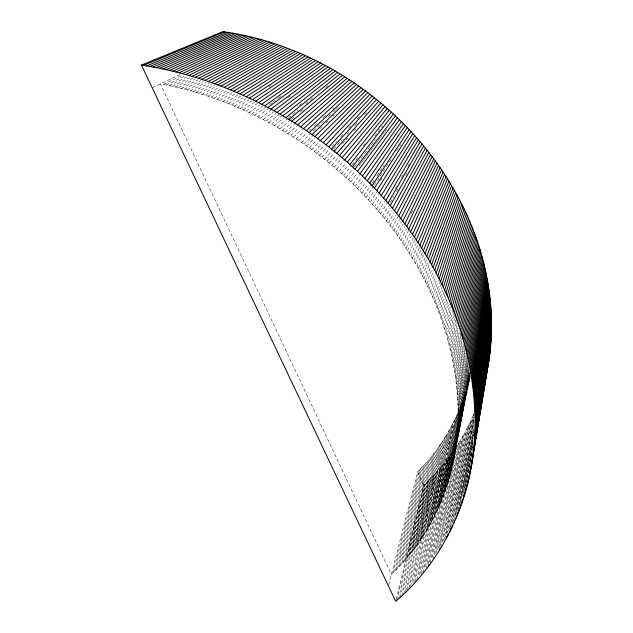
<?xml version="1.0" encoding="UTF-8"?>
<svg xmlns="http://www.w3.org/2000/svg" width="633" height="633" viewBox="0 0 633 633"><rect width="100%" height="100%" fill="white"/><g stroke="black" fill="none" stroke-linecap="round" stroke-linejoin="round"><path stroke-width="0.47" stroke-dasharray="3.17 2.37" d="M458.157 412.328C458.806 472.376 435.33 533.002 391.368 574.44L160.386 83.896C315.701 112.373 455.404 249.798 458.157 412.328L468.206 364.204M468.531 473.096L469.188 469.211M469.354 468.238L470.01 464.353M470.177 463.38L472.313 450.743M465.01 488.067L473.144 440.481M465.761 485.717L466.086 483.778M466.252 482.813L473.183 442.135M467.336 478.374L472.297 449.129M472.463 448.156L473.128 444.263M462.596 495.133L474.006 429.158M463.419 492.83L473.911 431.872M464.234 490.401L473.919 433.914M460.365 502.713L474.022 424.426M461.584 498.4L473.919 427.386M458.047 510.166L473.951 419.806M459.305 505.957L473.903 422.622M456.314 513.743L474.038 414.069M457.445 510.538L474.006 416.91M453.98 520.112L472.503 417.036L473.927 413.76M455.333 515.958L473.365 415.074M452.943 522.352L471.625 418.983L472.503 417.036M450.831 526.696L469.813 422.844L471.625 418.983M452.073 523.562L470.73 420.921M448.805 530.058L467.937 426.658L469.813 422.844M449.913 527.922L468.887 424.759M447.491 533.136L466.964 428.541L467.937 426.658M444.983 538.335L464.978 432.276L466.964 428.541M446.526 534.268L465.983 430.416M443.788 540.408L463.957 434.127L464.978 432.276M442.578 542.465L462.921 435.963L463.957 434.127M440.275 545.599L460.8 439.595L462.921 435.963M440.782 547.418L461.868 437.783M439.001 547.608L459.716 441.391L460.8 439.595M437.72 549.602L458.609 443.171L459.716 441.391M436.216 552.546L457.493 444.944L458.609 443.171M432.956 559.374L469.947 374.76M450.071 475.011L470.05 375.021M450.68 472.732L469.947 376.231M451.258 470.438L470.05 376.279M452.35 465.825L470.382 375.424M434.879 554.532L456.361 446.7L457.493 444.944M432.363 557.436L469.828 372.212M447.444 484.016L470.002 372.513M448.132 481.784L466.893 388.559L469.947 377.181M448.805 479.537L469.963 373.763M457.738 427.362L469.116 371.531M430.195 563.22L463.696 398.339L466.893 388.559M445.236 490.63L469.156 372.837M445.996 488.439L465.033 394.454M457.398 432.299L469.441 372.853M442 499.279L461.568 404.083L463.696 398.339M457.975 422.385L469.085 368.271M429.38 562.239L451.653 453.584L456.361 446.7M442.839 497.134L462.296 402.177M457.873 424.878L469.243 369.245M443.662 494.982L463.008 400.262M440.251 503.52L468.436 367.504M427.955 564.114L450.443 455.277L451.653 453.584M441.138 501.407L461.568 404.083M458.063 419.885L468.768 367.9M437.49 509.787L457.651 413.436L460.816 405.975M438.432 507.713L458.474 411.592M425.914 568.861L449.216 456.947L450.443 455.277M439.349 505.625L468.396 365.573M435.544 513.893L455.966 417.107L457.651 413.436M458.094 407.264L467.676 361.854M436.525 511.844L456.82 415.28M425.265 566.844L447.966 458.609L449.216 456.947M458.142 409.804L467.803 363.777M434.539 515.919L455.103 418.919L455.966 417.107M458.031 404.716L467.423 360.454M422.971 572.548L446.708 460.254L447.966 458.609M432.474 519.938L453.315 422.512L455.103 418.919M457.936 402.161L466.932 359.995M421.475 574.36L454.217 420.723M419.062 575.033L442.839 465.097L446.708 460.254M457.675 397.041L466.402 356.648M430.329 523.902L451.464 426.064L453.315 422.512M431.413 521.932L452.397 424.292M420.581 573.261L444.144 463.498M457.817 399.605L466.94 357.115M416.886 579.686L441.517 466.687L442.839 465.097M457.501 394.47L466.038 355.2M429.229 525.865L450.514 427.821L451.464 426.064M415.319 581.434L440.188 468.262L441.517 466.687M426.974 529.742L448.56 431.295L450.514 427.821M457.303 391.89L465.761 353.293M428.114 527.811L449.541 429.562M413.745 583.159L446.542 434.729L448.56 431.295M457.081 389.303L465.35 351.837M425.819 531.657L447.563 433.019M412.787 581.98L437.474 471.363L440.188 468.262M423.453 535.439L445.513 436.422L446.542 434.729M456.836 386.716L464.915 350.358M410.532 586.554L436.097 472.891L437.474 471.363M422.251 537.306L444.469 438.099L445.513 436.422M456.559 384.12L464.551 348.459M408.902 588.223L434.713 474.41L436.097 472.891M419.774 541.001L442.325 441.43L444.469 438.099M456.258 381.525L464.06 346.971M421.016 539.158L443.401 439.769M407.256 589.885L433.304 475.905L434.713 474.41M418.508 542.821L441.233 443.076L442.325 441.43M455.934 378.922L463.767 344.518M455.586 376.311L462.881 344.534M417.226 544.633L440.125 444.706L441.233 443.076M414.615 548.202L437.862 447.927L440.125 444.706M455.206 373.699L462.533 342.065M415.928 546.421L439.001 446.328M405.595 591.523L431.888 477.393L433.304 475.905M454.803 371.08L462.161 339.589M413.286 549.958L436.715 449.525L437.862 447.927M403.696 594.094L430.464 478.857L431.888 477.393M411.933 551.707L435.544 451.1L436.715 449.525M402.002 595.7L429.016 480.312L430.464 478.857M410.572 553.432L434.365 452.666L435.544 451.1M400.293 597.283L427.56 481.753L429.016 480.312M454.367 368.461L461.402 338.655M407.787 556.842L431.959 455.76L434.365 452.666M453.916 365.834L460.982 336.17M398.568 598.842L426.088 483.177L427.56 481.753M409.187 555.149L433.17 454.225M406.37 558.528L430.733 457.287L431.959 455.76M453.434 363.207L460.531 333.678M396.828 600.393L424.608 484.585L426.088 483.177M404.946 560.189L429.498 458.798L430.733 457.287M396.187 599.435L423.667 485.464L424.608 484.585M403.498 561.843L428.24 460.294L429.498 458.798M452.919 360.581L459.685 332.736M402.034 563.473L426.974 461.781L428.24 460.294M452.389 357.946L458.949 331.194M400.554 565.087L425.7 463.253L426.974 461.781M399.059 566.685L424.403 464.709L425.7 463.253M451.82 355.311L458.189 329.635M451.234 352.668L457.722 326.802M397.556 568.276L423.097 466.157L424.403 464.709M396.029 569.842L421.784 467.581L423.097 466.157M394.494 571.385L420.447 468.998L421.784 467.581M450.617 350.025L457.39 323.328M449.976 347.382L456.543 321.762M392.935 572.92L419.101 470.398L420.447 468.998M388.709 584.781L417.74 471.791L419.101 470.398M449.311 344.74L455.752 319.879M448.615 342.089L454.85 318.304M447.887 339.446L454.178 315.78M447.143 336.796L453.299 313.905M446.368 334.145L452.563 311.365M445.569 331.494L451.551 309.782M444.738 328.844L450.846 306.958M443.883 326.201L449.77 305.375M442.997 323.55L448.67 303.777M442.095 320.899L447.879 300.968M441.161 318.249L446.993 298.428M440.196 315.606L446.083 295.888M439.207 312.955L444.936 294.036M438.194 310.312L443.97 291.496M437.15 307.67L442.689 289.89M436.09 305.035L441.676 287.35M434.99 302.392L440.71 284.573M433.874 299.757L439.642 282.041M432.727 297.13L438.242 280.435M431.556 294.503L436.881 278.607M430.353 291.876L436.05 275.149M429.127 289.257L434.562 273.543M427.876 286.638L433.439 270.805M426.595 284.027L431.888 269.215M425.297 281.416L430.638 266.691M423.96 278.821L429.775 263.043M422.607 276.217L428.137 261.461M421.222 273.63L426.46 259.878M419.814 271.043L425.455 256.46M418.381 268.463L423.801 254.68M416.925 265.892L422.401 252.195M415.438 263.32L420.977 249.711M413.935 260.764L419.529 247.234M412.392 258.209L417.748 245.485M410.833 255.669L416.245 243.017M409.25 253.129L414.718 240.556M407.636 250.597L413.167 238.111M406.006 248.081L411.268 236.386M404.345 245.564L409.67 233.949M402.659 243.064L408.451 230.634M400.95 240.572L406.386 229.099M399.217 238.087L404.796 226.519M411.236 213.179L412.526 210.504M397.453 235.611L403.102 224.122M395.672 233.15L401.377 221.732M393.868 230.697L399.637 219.35M392.033 228.252L397.872 216.984M390.181 225.815L395.712 215.331M388.306 223.394L393.892 212.981M386.399 220.988L392.056 210.639M384.476 218.591L390.197 208.312M382.53 216.201L388.306 205.994M390.237 202.592L393.607 196.641M396.495 191.538L397.943 188.982M405.65 175.373L407.098 172.825M380.56 213.827L386.407 203.691M395.174 188.484L396.63 185.952M401.504 177.501L402.968 174.969M407.834 166.519L409.298 163.987M378.566 211.469L384.563 201.247M376.548 209.119L382.11 199.814M374.507 206.785L380.647 196.705M372.449 204.467L378.653 194.45M370.368 202.156L376.643 192.21M368.264 199.87L374.079 190.81M380.425 180.927L382.538 177.636M366.135 197.591L373.62 186.142M374.158 185.327L391.265 159.16M396.614 150.986L400.887 144.443M363.991 195.32L371.555 183.958M372.093 183.143L374.799 179.084M376.959 175.839L383.994 165.284M361.815 193.073L367.828 184.203M359.631 190.842L365.803 181.893M357.416 188.618L363.659 179.732M355.184 186.418L361.498 177.596M352.929 184.227L359.892 174.668M350.658 182.059L357.115 173.355M348.372 179.899L354.891 171.266M359.038 165.767L360.818 163.409M361.411 162.626L363.192 160.268M363.785 159.484L365.565 157.126M366.159 156.343L367.939 153.985M368.533 153.202L370.305 150.844M370.898 150.061L372.679 147.711M373.272 146.919L375.053 144.569M375.646 143.778L377.426 141.428M378.02 140.637L379.792 138.287M380.386 137.496L382.166 135.145M382.759 134.354L384.54 132.004M385.133 131.213L386.32 129.646M346.053 177.762L353.847 167.626M354.448 166.851L375.432 139.553M343.727 175.642L351.6 165.577M352.209 164.802L358.27 157.063M374.633 136.15L382.506 126.086M341.369 173.537L348.11 165.078M363.429 145.859L365.265 143.556M339.003 171.448L345.816 163.053M336.614 169.383L344.123 160.284M334.208 167.334L341.163 159.049M331.779 165.3L339.454 156.327M329.334 163.282L336.447 155.117M326.873 161.288L335.363 151.706M342.548 143.596L345.159 140.653M345.816 139.917L347.778 137.701M353.657 131.071L355.611 128.855M324.389 159.31L332.974 149.799M333.631 149.064L342.216 139.553M346.837 134.425L350.136 130.77M354.757 125.643L358.056 121.987M364.663 114.668L366.642 112.468M321.896 157.356L329.231 149.364M331.906 146.452L336.574 141.365M340.578 137.005L343.244 134.101M348.577 128.285L351.916 124.646M357.249 118.838L359.924 115.926M319.38 155.417L326.794 147.481M316.848 153.502L324.341 145.614M314.3 151.603L321.754 143.889M311.737 149.72L319.958 141.373M309.157 147.869L316.769 140.265M306.562 146.025L314.949 137.788M303.951 144.213L314.546 133.99M320.195 128.539L321.604 127.17M325.837 123.079L327.957 121.038M332.903 116.266L334.311 114.905M301.324 142.417L309.885 134.291M313.454 130.912L323.439 121.433M328.432 116.694L330.568 114.66M333.425 111.954L335.561 109.92M336.273 109.248L338.418 107.214M298.681 140.645L306.609 133.246M309.49 130.556L310.93 129.211M314.538 125.848L316.698 123.831M323.178 117.785L326.066 115.095M332.547 109.042L333.987 107.697M296.022 138.888L304.03 131.545M293.356 137.155L302.044 129.322M290.674 135.446L299.449 127.66M287.975 133.761L296.837 126.03M285.261 132.099L294.21 124.416M282.54 130.453L291.576 122.826M279.802 128.831L290.444 119.993M291.204 119.36L295.01 116.203M300.327 111.78L304.133 108.623M277.048 127.241L287.635 118.585M288.395 117.967L298.222 109.928M305.786 103.749L313.351 97.569M325.449 87.678L327.72 85.827M274.287 125.666L284.209 117.683M299.48 105.402L301.775 103.559M271.51 124.115L281.535 116.187M268.724 122.588L278.844 114.708M265.931 121.085L275.988 113.37M263.122 119.605L273.274 111.938M260.298 118.149L272.127 109.359M287.896 97.64L290.262 95.884M257.473 116.717L268.614 108.567M254.632 115.309L265.71 107.325M269.666 104.477L272.048 102.76M272.839 102.19L277.586 98.772M278.378 98.202L280.751 96.493M251.784 113.924L262.964 105.988M248.919 112.571L260.203 104.682M246.055 111.234L257.441 103.393M243.175 109.928L254.498 102.245M240.287 108.647L251.712 101.003M237.399 107.388L248.919 99.792M268.685 86.776L271.976 84.608M234.495 106.154L248.413 97.11M231.583 104.943L243.151 97.545M228.671 103.765L241.165 95.876M225.744 102.609L238.174 94.871M222.816 101.478L236.188 93.273M219.88 100.37L232.525 92.719M216.937 99.294L230.349 91.287M213.994 98.242L227.516 90.274M211.042 97.221L224.675 89.293M208.083 96.216L222.492 87.947M205.124 95.243L219.643 87.022M202.156 94.301L216.795 86.112M199.189 93.383L214.603 84.869M196.214 92.489L211.754 84.015M193.239 91.619L208.898 83.184M190.256 90.78L205.836 82.496M187.281 89.973L202.971 81.72M184.29 89.19L200.772 80.62M181.307 88.43L197.907 79.9M178.324 87.702L195.043 79.204M175.333 86.998L192.843 78.199M172.342 86.325L189.979 77.558M169.351 85.677L187.772 76.617M166.368 85.051L184.915 76.031M163.377 84.458L182.953 75.042M152.355 87.726L180.737 74.203M417.74 471.791L423.667 485.464"/><path stroke-width="0.95" d="M475.193 422.979C473.626 242.51 314.182 91.057 141.444 65.104L395.728 601.35C447.112 557.538 475.494 490.084 475.193 422.979L491.54 328.329C492.64 180.587 366.19 51.352 222.832 31.65L141.444 65.104M487.165 370.621L490.369 349.044L491.54 328.329M474.204 444.406L490.591 346.773M467.874 482.765L469.006 475.984M473.967 447.04L490.369 349.044M468.467 480.289L469.615 473.46M469.939 471.514L470.264 469.559M473.698 449.667L490.132 351.307M469.045 477.804L489.871 353.57M470.113 472.796L489.586 355.825M471.087 467.732L488.961 360.304M465.239 492.529L465.896 488.644M474.782 436.438L491.113 339.905M465.935 490.108L466.584 486.231M474.615 439.104L490.955 342.2M466.6 487.679L467.589 481.824M467.249 485.226L468.388 478.421M474.426 441.763L490.781 344.487M463.016 499.714L463.847 494.864M475.106 428.391L491.437 332.982M463.783 497.34L464.44 493.463M475.027 431.081L491.35 335.292M464.519 494.943L465.184 491.042M474.916 433.763L491.24 337.603M460.587 506.78L461.251 502.895M461.417 504.438L462.082 500.568M475.169 425.685L491.501 330.655M462.225 502.088L462.731 499.16M458.846 511.417L459.352 508.513M475.169 417.535L491.556 323.661M459.724 509.106L460.064 507.16M475.201 420.257L491.556 325.995M457.018 515.99L457.532 513.078M475.122 414.797L491.525 321.319M457.944 513.711L458.284 511.773M474.932 409.306L491.406 316.611M456.077 518.261L456.417 516.33M475.043 412.051L491.477 318.969M474.797 406.544L491.311 314.253M454.114 522.747L454.462 520.809M474.441 401.006L491.058 309.521M452.073 527.178L452.421 525.248M474.631 403.775L491.192 311.887M474.228 398.228L490.892 307.147M449.944 531.546L450.474 528.634M451.02 529.37L451.369 527.431M447.729 535.85L448.085 533.92M473.975 395.443L490.702 304.774M446.589 537.979L446.953 536.048M473.706 392.65L490.496 302.392M473.397 389.849L490.266 300.01M473.065 387.048L490.005 297.621M472.709 384.239L489.728 295.231M439.342 550.417L439.713 548.495M472.321 381.422L489.428 292.834M471.901 378.605L489.103 290.436M471.458 375.78L488.755 288.039M470.984 372.956L488.383 285.641M470.485 370.123L487.988 283.236M469.955 367.282L487.568 280.83M428.588 566.084L428.984 564.161M469.393 364.442L487.133 278.425M487.014 371.349L485.764 377.149M468.8 361.601L486.666 276.012M468.183 358.753L486.176 273.606M467.542 355.904L485.661 271.193M466.861 353.056L485.131 268.78M466.157 350.199L484.569 266.366M465.429 347.343L483.992 263.953M464.662 344.479L483.383 261.54M463.87 341.622L482.75 259.126M463.055 338.758L482.101 256.713M462.201 335.901L481.42 254.308M461.322 333.037L480.724 251.894M460.42 330.173L479.996 249.481M459.479 327.308L479.252 247.076M458.514 324.444L478.477 244.662M457.524 321.58L477.686 242.257M456.496 318.716L476.871 239.86M455.444 315.859L476.024 237.454M454.367 312.995L475.161 235.057M453.252 310.138L474.275 232.659M452.112 307.282L473.365 230.262M450.941 304.426L472.424 227.872M449.746 301.577L471.466 225.483M448.52 298.729L470.485 223.101M447.27 295.88L469.48 220.719M445.98 293.039L468.452 218.345M444.667 290.199L467.399 215.98M443.329 287.366L466.331 213.606M441.961 284.534L465.231 211.248M440.56 281.709L464.108 208.89M439.136 278.892L462.968 206.54M437.68 276.075L461.797 204.19M436.192 273.266L460.61 201.856M434.681 270.465L459.4 199.522M433.138 267.664L458.165 197.195M431.571 264.879L456.907 194.869M429.973 262.094L455.625 192.559M428.351 259.316L454.328 190.248M426.697 256.547L452.999 187.954M425.02 253.786L451.653 185.659M423.311 251.032L450.285 183.372M421.57 248.286L448.892 181.101M419.814 245.549L447.476 178.83M418.017 242.819L446.043 176.567M416.205 240.105L444.588 174.32M414.362 237.399L443.108 172.081M412.487 234.701L441.605 169.85M410.588 232.01L440.085 167.626M408.665 229.336L438.542 165.411M406.718 226.669L436.976 163.211M404.74 224.011L435.393 161.019M402.738 221.368L433.787 158.836M400.705 218.741L432.157 156.667M398.655 216.122L430.511 154.507M396.575 213.511L428.842 152.355M394.462 210.924L427.148 150.219M392.333 208.344L425.439 148.09M390.181 205.772L423.706 145.978M387.997 203.225L421.958 143.881M385.79 200.685L420.193 141.792M383.558 198.161L418.397 139.711M381.303 195.652L416.593 137.654M379.025 193.152L414.765 135.604M376.722 190.675L412.914 133.563M374.396 188.215L411.046 131.545M372.046 185.762L409.163 129.536M369.672 183.333L407.256 127.542M367.275 180.919L405.334 125.563M364.861 178.522L403.395 123.593M362.416 176.14L401.433 121.647M359.955 173.774L399.455 119.708M357.463 171.432L397.461 117.785M354.963 169.106L395.443 115.886M352.431 166.796L393.417 113.995M349.875 164.501L391.368 112.12M347.303 162.23L389.303 110.261M344.716 159.983L387.222 108.425M342.105 157.752L385.125 106.597M339.47 155.536L383.005 104.793M336.819 153.344L380.876 102.997M334.145 151.168L378.732 101.225M331.447 149.016L376.564 99.468M328.741 146.888L374.388 97.735M326.011 144.775L372.196 96.01M323.257 142.686L369.981 94.309M320.496 140.621L367.757 92.624M317.711 138.58L365.518 90.962M314.902 136.554L363.263 89.316M312.085 134.552L361 87.686M309.252 132.574L358.721 86.08M306.396 130.62L356.419 84.49M303.524 128.689L354.116 82.915M300.635 126.782L351.79 81.364M297.739 124.899L349.456 79.829M294.82 123.031L347.106 78.318M291.884 121.196L344.748 76.83M288.941 119.384L342.374 75.359M285.974 117.596L339.984 73.911M282.998 115.831L337.587 72.478M280.015 114.098L335.181 71.07M277.009 112.381L332.76 69.677M273.994 110.696L330.331 68.309M270.964 109.034L327.886 66.963M267.925 107.396L325.433 65.642M264.871 105.79L322.972 64.337M261.801 104.208L320.504 63.055M258.723 102.649L318.019 61.797M255.637 101.114L315.527 60.554M252.543 99.61L313.026 59.344M249.434 98.139L310.518 58.149M246.316 96.683L308.002 56.978M243.183 95.267L305.47 55.823M240.049 93.866L302.938 54.699M236.9 92.497L300.39 53.599M233.751 91.16L297.842 52.515M230.586 89.846L295.287 51.455M227.413 88.565L292.723 50.418M224.232 87.307L290.151 49.414M221.052 86.08L287.572 48.425M217.863 84.885L284.985 47.459M214.658 83.714L282.397 46.518M211.462 82.575L279.802 45.6M208.249 81.459L277.199 44.706M205.037 80.375L274.595 43.835M201.816 79.323L271.984 42.989M198.588 78.294L269.365 42.166M195.368 77.297L266.746 41.367M192.131 76.332L264.127 40.591M188.895 75.398L261.5 39.839M185.659 74.488L258.865 39.111M182.423 73.61L256.23 38.407M179.179 72.763L253.596 37.727M175.934 71.94L250.961 37.078M172.69 71.157L248.318 36.445M169.446 70.398L245.675 35.844M166.194 69.67L243.032 35.266M162.95 68.965L240.382 34.704M159.698 68.301L237.739 34.174M156.454 67.66L235.088 33.668M153.21 67.051L232.446 33.185M149.966 66.473L229.795 32.734M146.721 65.927L227.144 32.299M143.477 65.413L224.501 31.887"/></g></svg>
